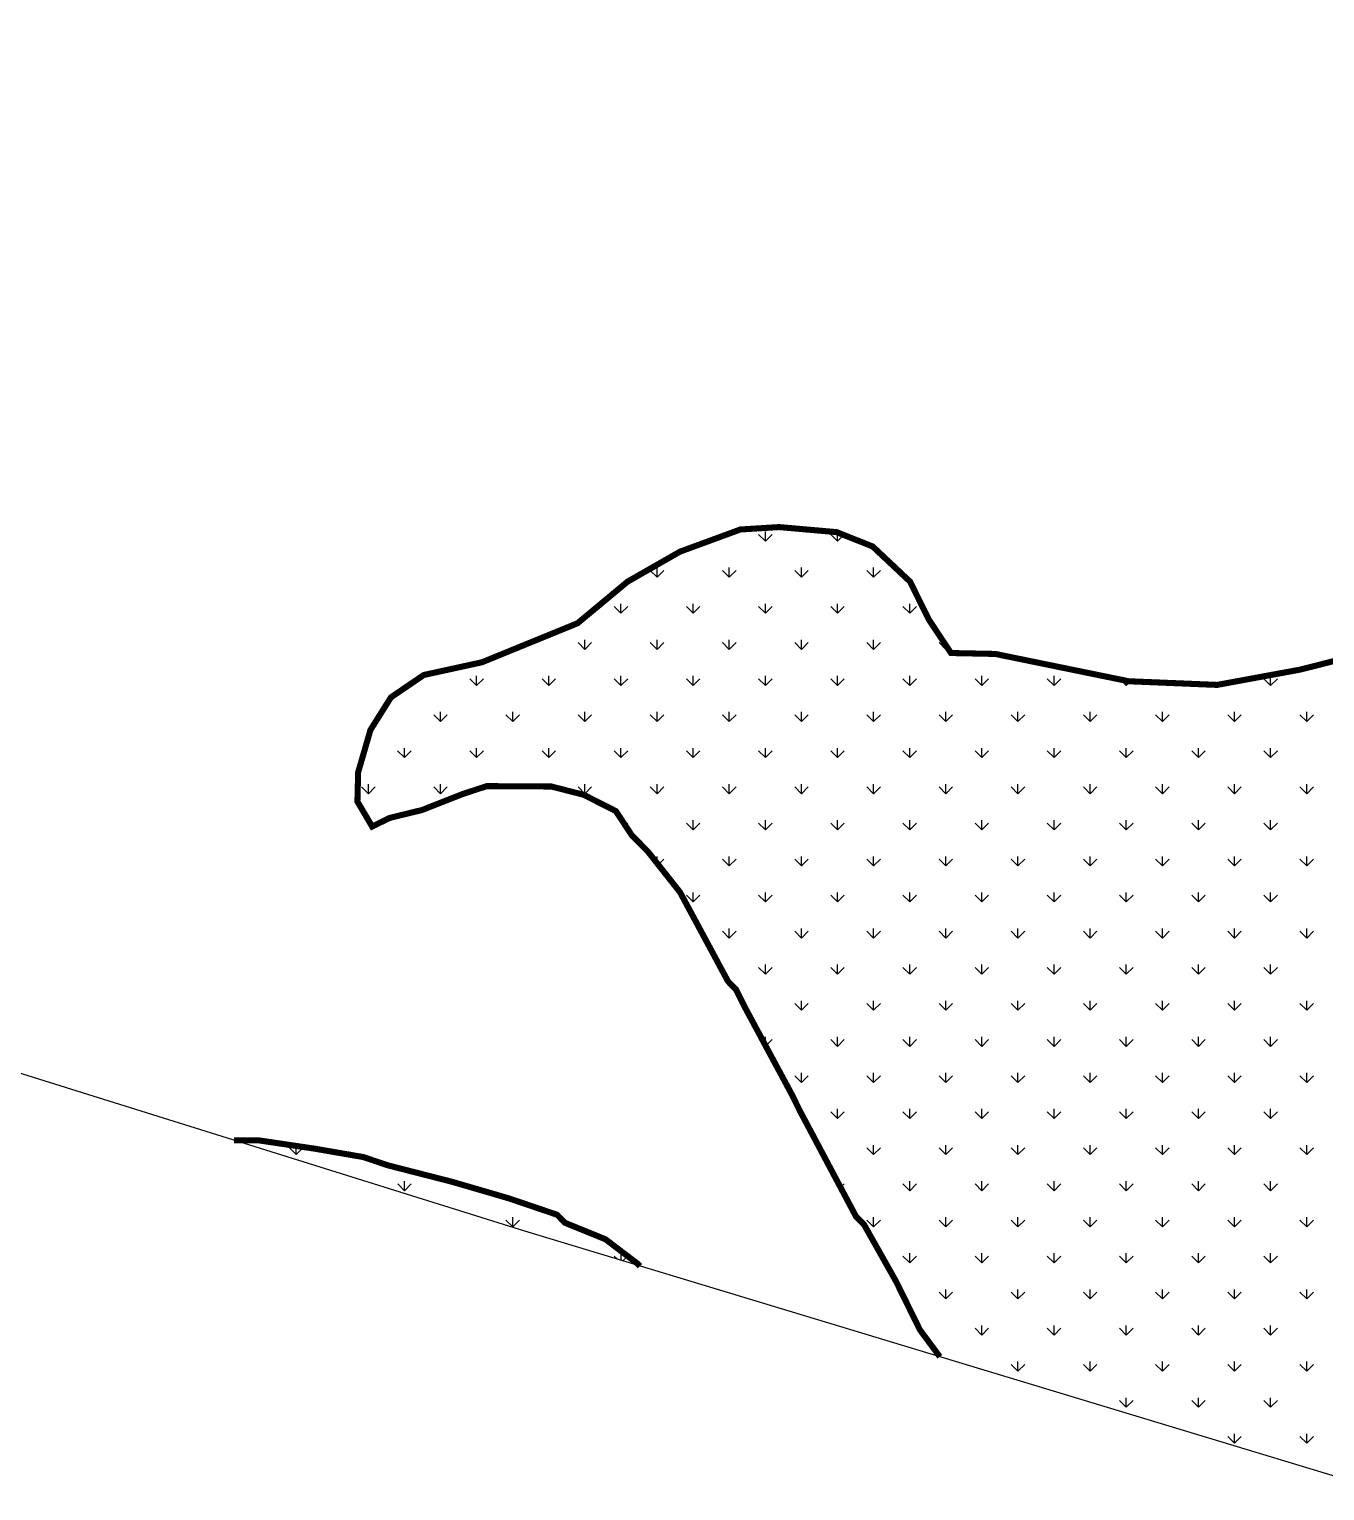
# Model space of a CAD drawing. Header units: metres. Extents: x 323313 to 326052, y 1818262 to 1821175.
# Drawn here: x 324773 to 325418, y 1818263 to 1818990 of the extents above; entities that cross this region are included whole.
import ezdxf

# ---------------------------------------------------------------- set-up
doc = ezdxf.new("R2010")
doc.units = ezdxf.units.M
doc.layers.add('MANGROOVES', color=112, linetype='Continuous')

msp = doc.modelspace()

# ---------------------------------------------------------------- hatches: boundary and pattern name
at = {"layer": 'MANGROOVES'}
h = msp.add_hatch(dxfattribs=at)
h.set_pattern_fill('GRASS', color=256)
h.paths.add_polyline_path([(325011.43, 1818408.28), (324983.34, 1818416.48), (324951.22, 1818424.71), (324939.19, 1818428.79), (324915.09, 1818432.95), (324886.97, 1818437.13), (324878.93, 1818437.18), (324874.67, 1818437.2), (325019.5, 1818391.87), (325076.76, 1818374.55), (325075.57, 1818375.75), (325059.56, 1818387.91), (325039.51, 1818396.06), (325035.51, 1818400.1)])

# ---------------------------------------------------------------- linework, layer by layer
at = {"color": 3}
msp.add_lwpolyline([(325711.9, 1819732.58), (325721.2, 1819716.24), (325758.32, 1819388.37), (325729.87, 1819253.19), (325739, 1819162.18), (325771.57, 1819144.66), (325772.87, 1819020.94), (325803.66, 1818954.97), (325914.53, 1818835.83), (325959.65, 1818841.52), (325980.78, 1818817.69), (326007.03, 1818704.55), (326051.67, 1818686.05), (325855.59, 1818558.33), (325813.95, 1818452.25), (325787.53, 1818360.6), (325719.31, 1818273.67), (325538.32, 1818262.73), (325422.88, 1818269.89), (325019.5, 1818391.87), (324686.27, 1818496.17)], dxfattribs=at)
at = {"layer": 'MANGROOVES', "linetype": 'Continuous'}
for p, q in [((325139.15, 1818735.35), (325135.79, 1818738.72)), ((325139.15, 1818735.35), (325139.15, 1818740.11)), ((325139.15, 1818735.35), (325142.52, 1818738.72)), ((325175.07, 1818735.35), (325171.71, 1818738.72)), ((325175.07, 1818735.35), (325175.07, 1818739.64)), ((325175.07, 1818735.35), (325178.14, 1818738.42)), ((325085.27, 1818717.39), (325081.9, 1818720.76)), ((325085.27, 1818717.39), (325085.27, 1818722.15)), ((325085.27, 1818717.39), (325088.64, 1818720.76)), ((325121.19, 1818717.39), (325117.83, 1818720.76)), ((325121.19, 1818717.39), (325121.19, 1818722.15)), ((325121.19, 1818717.39), (325124.56, 1818720.76)), ((325157.11, 1818717.39), (325153.75, 1818720.76)), ((325157.11, 1818717.39), (325157.11, 1818722.15)), ((325157.11, 1818717.39), (325160.48, 1818720.76)), ((325193.03, 1818717.39), (325189.67, 1818720.76)), ((325193.03, 1818717.39), (325193.03, 1818722.15)), ((325193.03, 1818717.39), (325196.4, 1818720.76)), ((325067.31, 1818699.43), (325063.94, 1818702.8)), ((325067.31, 1818699.43), (325067.31, 1818704.19)), ((325067.31, 1818699.43), (325070.68, 1818702.8)), ((325103.23, 1818699.43), (325099.86, 1818702.8)), ((325103.23, 1818699.43), (325103.23, 1818704.19)), ((325103.23, 1818699.43), (325106.6, 1818702.8)), ((325139.15, 1818699.43), (325135.79, 1818702.8)), ((325139.15, 1818699.43), (325139.15, 1818704.19)), ((325139.15, 1818699.43), (325142.52, 1818702.8)), ((325175.07, 1818699.43), (325171.71, 1818702.8)), ((325175.07, 1818699.43), (325175.07, 1818704.19)), ((325175.07, 1818699.43), (325178.44, 1818702.8)), ((325211, 1818699.43), (325207.63, 1818702.8)), ((325211, 1818699.43), (325211, 1818704.19)), ((325211, 1818699.43), (325214.36, 1818702.8)), ((325049.35, 1818681.47), (325045.98, 1818684.84)), ((325049.35, 1818681.47), (325049.35, 1818686.23)), ((325049.35, 1818681.47), (325052.72, 1818684.84)), ((325085.27, 1818681.47), (325081.9, 1818684.84)), ((325085.27, 1818681.47), (325085.27, 1818686.23)), ((325085.27, 1818681.47), (325088.64, 1818684.84)), ((325121.19, 1818681.47), (325117.83, 1818684.84)), ((325121.19, 1818681.47), (325121.19, 1818686.23)), ((325121.19, 1818681.47), (325124.56, 1818684.84)), ((325157.11, 1818681.47), (325153.75, 1818684.84)), ((325157.11, 1818681.47), (325157.11, 1818686.23)), ((325157.11, 1818681.47), (325160.48, 1818684.84)), ((325193.03, 1818681.47), (325189.67, 1818684.84)), ((325193.03, 1818681.47), (325193.03, 1818686.23)), ((325193.03, 1818681.47), (325196.4, 1818684.84)), ((325228.96, 1818681.47), (325225.59, 1818684.84)), ((325228.96, 1818681.47), (325228.96, 1818683.57)), ((325228.96, 1818681.47), (325229.79, 1818682.31)), ((324995.47, 1818663.51), (324992.1, 1818666.88)), ((324995.47, 1818663.51), (324995.47, 1818668.27)), ((324995.47, 1818663.51), (324998.84, 1818666.88)), ((325031.39, 1818663.51), (325028.02, 1818666.88)), ((325031.39, 1818663.51), (325031.39, 1818668.27)), ((325031.39, 1818663.51), (325034.76, 1818666.88)), ((325067.31, 1818663.51), (325063.94, 1818666.88)), ((325067.31, 1818663.51), (325067.31, 1818668.27)), ((325067.31, 1818663.51), (325070.68, 1818666.88)), ((325103.23, 1818663.51), (325099.86, 1818666.88)), ((325103.23, 1818663.51), (325103.23, 1818668.27)), ((325103.23, 1818663.51), (325106.6, 1818666.88)), ((325139.15, 1818663.51), (325135.79, 1818666.88)), ((325139.15, 1818663.51), (325139.15, 1818668.27)), ((325139.15, 1818663.51), (325142.52, 1818666.88)), ((325175.07, 1818663.51), (325171.71, 1818666.88)), ((325175.07, 1818663.51), (325175.07, 1818668.27)), ((325175.07, 1818663.51), (325178.44, 1818666.88)), ((325211, 1818663.51), (325207.63, 1818666.88)), ((325211, 1818663.51), (325211, 1818668.27)), ((325211, 1818663.51), (325214.36, 1818666.88)), ((325246.92, 1818663.51), (325243.55, 1818666.88)), ((325246.92, 1818663.51), (325246.92, 1818668.27)), ((325246.92, 1818663.51), (325250.28, 1818666.88)), ((325282.84, 1818663.51), (325279.47, 1818666.88)), ((325282.84, 1818663.51), (325282.84, 1818668.27)), ((325282.84, 1818663.51), (325286.2, 1818666.88)), ((325318.76, 1818663.51), (325315.81, 1818666.46)), ((325318.76, 1818663.51), (325318.76, 1818665.85)), ((325318.76, 1818663.51), (325320.82, 1818665.57)), ((325354.68, 1818663.51), (325353.98, 1818664.2)), ((325354.68, 1818663.51), (325354.68, 1818664.18)), ((325354.68, 1818663.51), (325355.32, 1818664.15)), ((325390.6, 1818663.51), (325387.23, 1818666.88)), ((325390.6, 1818663.51), (325390.6, 1818668.27)), ((325390.6, 1818663.51), (325393.97, 1818666.88)), ((324977.51, 1818645.55), (324974.14, 1818648.92)), ((324977.51, 1818645.55), (324977.51, 1818650.31)), ((324977.51, 1818645.55), (324980.88, 1818648.92)), ((325013.43, 1818645.55), (325010.06, 1818648.92)), ((325013.43, 1818645.55), (325013.43, 1818650.31)), ((325013.43, 1818645.55), (325016.8, 1818648.92)), ((325049.35, 1818645.55), (325045.98, 1818648.92)), ((325049.35, 1818645.55), (325049.35, 1818650.31)), ((325049.35, 1818645.55), (325052.72, 1818648.92)), ((325085.27, 1818645.55), (325081.9, 1818648.92)), ((325085.27, 1818645.55), (325085.27, 1818650.31)), ((325085.27, 1818645.55), (325088.64, 1818648.92)), ((325121.19, 1818645.55), (325117.83, 1818648.92)), ((325121.19, 1818645.55), (325121.19, 1818650.31)), ((325121.19, 1818645.55), (325124.56, 1818648.92)), ((325157.11, 1818645.55), (325153.75, 1818648.92)), ((325157.11, 1818645.55), (325157.11, 1818650.31)), ((325157.11, 1818645.55), (325160.48, 1818648.92)), ((325193.03, 1818645.55), (325189.67, 1818648.92)), ((325193.03, 1818645.55), (325193.03, 1818650.31)), ((325193.03, 1818645.55), (325196.4, 1818648.92)), ((325228.96, 1818645.55), (325225.59, 1818648.92)), ((325228.96, 1818645.55), (325228.96, 1818650.31)), ((325228.96, 1818645.55), (325232.32, 1818648.92)), ((325264.88, 1818645.55), (325261.51, 1818648.92)), ((325264.88, 1818645.55), (325264.88, 1818650.31)), ((325264.88, 1818645.55), (325268.24, 1818648.92)), ((325300.8, 1818645.55), (325297.43, 1818648.92)), ((325300.8, 1818645.55), (325300.8, 1818650.31)), ((325300.8, 1818645.55), (325304.17, 1818648.92)), ((325336.72, 1818645.55), (325333.35, 1818648.92)), ((325336.72, 1818645.55), (325336.72, 1818650.31)), ((325336.72, 1818645.55), (325340.09, 1818648.92)), ((325372.64, 1818645.55), (325369.27, 1818648.92)), ((325372.64, 1818645.55), (325372.64, 1818650.31)), ((325372.64, 1818645.55), (325376.01, 1818648.92)), ((325408.56, 1818645.55), (325405.19, 1818648.92)), ((325408.56, 1818645.55), (325408.56, 1818650.31)), ((325408.56, 1818645.55), (325411.93, 1818648.92)), ((324959.55, 1818627.59), (324956.18, 1818630.96)), ((324959.55, 1818627.59), (324959.55, 1818632.35)), ((324959.55, 1818627.59), (324962.92, 1818630.96)), ((324995.47, 1818627.59), (324992.1, 1818630.96)), ((324995.47, 1818627.59), (324995.47, 1818632.35)), ((324995.47, 1818627.59), (324998.84, 1818630.96)), ((325031.39, 1818627.59), (325028.02, 1818630.96)), ((325031.39, 1818627.59), (325031.39, 1818632.35)), ((325031.39, 1818627.59), (325034.76, 1818630.96)), ((325067.31, 1818627.59), (325063.94, 1818630.96)), ((325067.31, 1818627.59), (325067.31, 1818632.35)), ((325067.31, 1818627.59), (325070.68, 1818630.96)), ((325103.23, 1818627.59), (325099.86, 1818630.96)), ((325103.23, 1818627.59), (325103.23, 1818632.35)), ((325103.23, 1818627.59), (325106.6, 1818630.96)), ((325139.15, 1818627.59), (325135.79, 1818630.96)), ((325139.15, 1818627.59), (325139.15, 1818632.35)), ((325139.15, 1818627.59), (325142.52, 1818630.96)), ((325175.07, 1818627.59), (325171.71, 1818630.96)), ((325175.07, 1818627.59), (325175.07, 1818632.35)), ((325175.07, 1818627.59), (325178.44, 1818630.96)), ((325211, 1818627.59), (325207.63, 1818630.96)), ((325211, 1818627.59), (325211, 1818632.35)), ((325211, 1818627.59), (325214.36, 1818630.96)), ((325246.92, 1818627.59), (325243.55, 1818630.96)), ((325246.92, 1818627.59), (325246.92, 1818632.35)), ((325246.92, 1818627.59), (325250.28, 1818630.96)), ((325282.84, 1818627.59), (325279.47, 1818630.96)), ((325282.84, 1818627.59), (325282.84, 1818632.35)), ((325282.84, 1818627.59), (325286.2, 1818630.96)), ((325318.76, 1818627.59), (325315.39, 1818630.96)), ((325318.76, 1818627.59), (325318.76, 1818632.35)), ((325318.76, 1818627.59), (325322.13, 1818630.96)), ((325354.68, 1818627.59), (325351.31, 1818630.96)), ((325354.68, 1818627.59), (325354.68, 1818632.35)), ((325354.68, 1818627.59), (325358.05, 1818630.96)), ((325390.6, 1818627.59), (325387.23, 1818630.96)), ((325390.6, 1818627.59), (325390.6, 1818632.35)), ((325390.6, 1818627.59), (325393.97, 1818630.96)), ((324941.59, 1818609.63), (324938.22, 1818613)), ((324941.59, 1818609.63), (324941.59, 1818614.39)), ((324941.59, 1818609.63), (324944.96, 1818613)), ((324977.51, 1818609.63), (324974.14, 1818613)), ((324977.51, 1818609.63), (324977.51, 1818614.39)), ((324977.51, 1818609.63), (324980.88, 1818613)), ((325013.43, 1818613.33), (325013.43, 1818614.39)), ((325049.35, 1818609.63), (325045.98, 1818613)), ((325049.35, 1818609.63), (325049.35, 1818614.39)), ((325049.35, 1818609.63), (325052.72, 1818613)), ((325085.27, 1818609.63), (325081.9, 1818613)), ((325085.27, 1818609.63), (325085.27, 1818614.39)), ((325085.27, 1818609.63), (325088.64, 1818613)), ((325121.19, 1818609.63), (325117.83, 1818613)), ((325121.19, 1818609.63), (325121.19, 1818614.39)), ((325121.19, 1818609.63), (325124.56, 1818613)), ((325157.11, 1818609.63), (325153.75, 1818613)), ((325157.11, 1818609.63), (325157.11, 1818614.39)), ((325157.11, 1818609.63), (325160.48, 1818613)), ((325193.03, 1818609.63), (325189.67, 1818613)), ((325193.03, 1818609.63), (325193.03, 1818614.39)), ((325193.03, 1818609.63), (325196.4, 1818613)), ((325228.96, 1818609.63), (325225.59, 1818613)), ((325228.96, 1818609.63), (325228.96, 1818614.39)), ((325228.96, 1818609.63), (325232.32, 1818613)), ((325264.88, 1818609.63), (325261.51, 1818613)), ((325264.88, 1818609.63), (325264.88, 1818614.39)), ((325264.88, 1818609.63), (325268.24, 1818613)), ((325300.8, 1818609.63), (325297.43, 1818613)), ((325300.8, 1818609.63), (325300.8, 1818614.39)), ((325300.8, 1818609.63), (325304.17, 1818613)), ((325336.72, 1818609.63), (325333.35, 1818613)), ((325336.72, 1818609.63), (325336.72, 1818614.39)), ((325336.72, 1818609.63), (325340.09, 1818613)), ((325372.64, 1818609.63), (325369.27, 1818613)), ((325372.64, 1818609.63), (325372.64, 1818614.39)), ((325372.64, 1818609.63), (325376.01, 1818613)), ((325408.56, 1818609.63), (325405.19, 1818613)), ((325408.56, 1818609.63), (325408.56, 1818614.39)), ((325408.56, 1818609.63), (325411.93, 1818613)), ((325103.23, 1818591.67), (325103.23, 1818596.43)), ((325139.15, 1818591.67), (325139.15, 1818596.43)), ((325175.07, 1818591.67), (325175.07, 1818596.43)), ((325211, 1818591.67), (325211, 1818596.43)), ((325246.92, 1818591.67), (325246.92, 1818596.43)), ((325282.84, 1818591.67), (325282.84, 1818596.43)), ((325318.76, 1818591.67), (325318.76, 1818596.43)), ((325354.68, 1818591.67), (325354.68, 1818596.43)), ((325390.6, 1818591.67), (325390.6, 1818596.43)), ((325069.48, 1818593.84), (325070.68, 1818595.03)), ((325103.23, 1818591.67), (325099.86, 1818595.03)), ((325103.23, 1818591.67), (325106.6, 1818595.03)), ((325139.15, 1818591.67), (325135.79, 1818595.03)), ((325139.15, 1818591.67), (325142.52, 1818595.03)), ((325175.07, 1818591.67), (325171.71, 1818595.03)), ((325175.07, 1818591.67), (325178.44, 1818595.03)), ((325211, 1818591.67), (325207.63, 1818595.03)), ((325211, 1818591.67), (325214.36, 1818595.03)), ((325246.92, 1818591.67), (325243.55, 1818595.03)), ((325246.92, 1818591.67), (325250.28, 1818595.03)), ((325282.84, 1818591.67), (325279.47, 1818595.03)), ((325282.84, 1818591.67), (325286.2, 1818595.03)), ((325318.76, 1818591.67), (325315.39, 1818595.03)), ((325318.76, 1818591.67), (325322.13, 1818595.03)), ((325354.68, 1818591.67), (325351.31, 1818595.03)), ((325354.68, 1818591.67), (325358.05, 1818595.03)), ((325390.6, 1818591.67), (325387.23, 1818595.03)), ((325390.6, 1818591.67), (325393.97, 1818595.03)), ((325085.27, 1818575.07), (325085.27, 1818578.47)), ((325085.87, 1818574.31), (325088.64, 1818577.07)), ((325121.19, 1818573.71), (325117.83, 1818577.07)), ((325121.19, 1818573.71), (325121.19, 1818578.47)), ((325121.19, 1818573.71), (325124.56, 1818577.07)), ((325157.11, 1818573.71), (325153.75, 1818577.07)), ((325157.11, 1818573.71), (325157.11, 1818578.47)), ((325157.11, 1818573.71), (325160.48, 1818577.07)), ((325193.03, 1818573.71), (325189.67, 1818577.07)), ((325193.03, 1818573.71), (325193.03, 1818578.47)), ((325193.03, 1818573.71), (325196.4, 1818577.07)), ((325228.96, 1818573.71), (325225.59, 1818577.07)), ((325228.96, 1818573.71), (325228.96, 1818578.47)), ((325228.96, 1818573.71), (325232.32, 1818577.07)), ((325264.88, 1818573.71), (325261.51, 1818577.07)), ((325264.88, 1818573.71), (325264.88, 1818578.47)), ((325264.88, 1818573.71), (325268.24, 1818577.07)), ((325300.8, 1818573.71), (325297.43, 1818577.07)), ((325300.8, 1818573.71), (325300.8, 1818578.47)), ((325300.8, 1818573.71), (325304.17, 1818577.07)), ((325336.72, 1818573.71), (325333.35, 1818577.07)), ((325336.72, 1818573.71), (325336.72, 1818578.47)), ((325336.72, 1818573.71), (325340.09, 1818577.07)), ((325372.64, 1818573.71), (325369.27, 1818577.07)), ((325372.64, 1818573.71), (325372.64, 1818578.47)), ((325372.64, 1818573.71), (325376.01, 1818577.07)), ((325408.56, 1818573.71), (325405.19, 1818577.07)), ((325408.56, 1818573.71), (325408.56, 1818578.47)), ((325408.56, 1818573.71), (325411.93, 1818577.07)), ((325103.23, 1818555.75), (325103.23, 1818560.51)), ((325139.15, 1818555.75), (325139.15, 1818560.51)), ((325175.07, 1818555.75), (325175.07, 1818560.51)), ((325211, 1818555.75), (325211, 1818560.51)), ((325246.92, 1818555.75), (325246.92, 1818560.51)), ((325282.84, 1818555.75), (325282.84, 1818560.51)), ((325318.76, 1818555.75), (325318.76, 1818560.51)), ((325354.68, 1818555.75), (325354.68, 1818560.51)), ((325390.6, 1818555.75), (325390.6, 1818560.51)), ((325103.23, 1818555.75), (325099.86, 1818559.11)), ((325103.23, 1818555.75), (325106.6, 1818559.11)), ((325139.15, 1818555.75), (325135.79, 1818559.11)), ((325139.15, 1818555.75), (325142.52, 1818559.11)), ((325175.07, 1818555.75), (325171.71, 1818559.11)), ((325175.07, 1818555.75), (325178.44, 1818559.11)), ((325211, 1818555.75), (325207.63, 1818559.11)), ((325211, 1818555.75), (325214.36, 1818559.11)), ((325246.92, 1818555.75), (325243.55, 1818559.11)), ((325246.92, 1818555.75), (325250.28, 1818559.11)), ((325282.84, 1818555.75), (325279.47, 1818559.11)), ((325282.84, 1818555.75), (325286.2, 1818559.11)), ((325318.76, 1818555.75), (325315.39, 1818559.11)), ((325318.76, 1818555.75), (325322.13, 1818559.11)), ((325354.68, 1818555.75), (325351.31, 1818559.11)), ((325354.68, 1818555.75), (325358.05, 1818559.11)), ((325390.6, 1818555.75), (325387.23, 1818559.11)), ((325390.6, 1818555.75), (325393.97, 1818559.11)), ((325121.19, 1818537.79), (325117.83, 1818541.15)), ((325121.19, 1818537.79), (325121.19, 1818542.55)), ((325121.19, 1818537.79), (325124.56, 1818541.15)), ((325157.11, 1818537.79), (325153.75, 1818541.15)), ((325157.11, 1818537.79), (325157.11, 1818542.55)), ((325157.11, 1818537.79), (325160.48, 1818541.15)), ((325193.03, 1818537.79), (325189.67, 1818541.15)), ((325193.03, 1818537.79), (325193.03, 1818542.55)), ((325193.03, 1818537.79), (325196.4, 1818541.15)), ((325228.96, 1818537.79), (325225.59, 1818541.15)), ((325228.96, 1818537.79), (325228.96, 1818542.55)), ((325228.96, 1818537.79), (325232.32, 1818541.15)), ((325264.88, 1818537.79), (325261.51, 1818541.15)), ((325264.88, 1818537.79), (325264.88, 1818542.55)), ((325264.88, 1818537.79), (325268.24, 1818541.15)), ((325300.8, 1818537.79), (325297.43, 1818541.15)), ((325300.8, 1818537.79), (325300.8, 1818542.55)), ((325300.8, 1818537.79), (325304.17, 1818541.15)), ((325336.72, 1818537.79), (325333.35, 1818541.15)), ((325336.72, 1818537.79), (325336.72, 1818542.55)), ((325336.72, 1818537.79), (325340.09, 1818541.15)), ((325372.64, 1818537.79), (325369.27, 1818541.15)), ((325372.64, 1818537.79), (325372.64, 1818542.55)), ((325372.64, 1818537.79), (325376.01, 1818541.15)), ((325408.56, 1818537.79), (325405.19, 1818541.15)), ((325408.56, 1818537.79), (325408.56, 1818542.55)), ((325408.56, 1818537.79), (325411.93, 1818541.15)), ((325139.15, 1818519.82), (325139.15, 1818524.59)), ((325175.07, 1818519.82), (325175.07, 1818524.59)), ((325211, 1818519.82), (325211, 1818524.59)), ((325246.92, 1818519.82), (325246.92, 1818524.59)), ((325282.84, 1818519.82), (325282.84, 1818524.59)), ((325318.76, 1818519.82), (325318.76, 1818524.59)), ((325354.68, 1818519.82), (325354.68, 1818524.59)), ((325390.6, 1818519.82), (325390.6, 1818524.59)), ((325139.15, 1818519.83), (325135.79, 1818523.19)), ((325139.15, 1818519.83), (325142.52, 1818523.19)), ((325175.07, 1818519.83), (325171.71, 1818523.19)), ((325175.07, 1818519.83), (325178.44, 1818523.19)), ((325211, 1818519.83), (325207.63, 1818523.19)), ((325211, 1818519.83), (325214.36, 1818523.19)), ((325246.92, 1818519.83), (325243.55, 1818523.19)), ((325246.92, 1818519.83), (325250.28, 1818523.19)), ((325282.84, 1818519.83), (325279.47, 1818523.19)), ((325282.84, 1818519.83), (325286.2, 1818523.19)), ((325318.76, 1818519.83), (325315.39, 1818523.19)), ((325318.76, 1818519.83), (325322.13, 1818523.19)), ((325354.68, 1818519.83), (325351.31, 1818523.19)), ((325354.68, 1818519.83), (325358.05, 1818523.19)), ((325390.6, 1818519.83), (325387.23, 1818523.19)), ((325390.6, 1818519.83), (325393.97, 1818523.19)), ((325157.11, 1818501.86), (325153.75, 1818505.23)), ((325157.11, 1818501.86), (325157.11, 1818506.63)), ((325157.11, 1818501.86), (325160.48, 1818505.23)), ((325193.03, 1818501.86), (325189.67, 1818505.23)), ((325193.03, 1818501.86), (325193.03, 1818506.63)), ((325193.03, 1818501.86), (325196.4, 1818505.23)), ((325228.96, 1818501.86), (325225.59, 1818505.23)), ((325228.96, 1818501.86), (325228.96, 1818506.63)), ((325228.96, 1818501.86), (325232.32, 1818505.23)), ((325264.88, 1818501.86), (325261.51, 1818505.23)), ((325264.88, 1818501.86), (325264.88, 1818506.63)), ((325264.88, 1818501.86), (325268.24, 1818505.23)), ((325300.8, 1818501.86), (325297.43, 1818505.23)), ((325300.8, 1818501.86), (325300.8, 1818506.63)), ((325300.8, 1818501.86), (325304.17, 1818505.23)), ((325336.72, 1818501.86), (325333.35, 1818505.23)), ((325336.72, 1818501.86), (325336.72, 1818506.63)), ((325336.72, 1818501.86), (325340.09, 1818505.23)), ((325372.64, 1818501.86), (325369.27, 1818505.23)), ((325372.64, 1818501.86), (325372.64, 1818506.63)), ((325372.64, 1818501.86), (325376.01, 1818505.23)), ((325408.56, 1818501.86), (325405.19, 1818505.23)), ((325408.56, 1818501.86), (325408.56, 1818506.63)), ((325408.56, 1818501.86), (325411.93, 1818505.23)), ((325139.15, 1818484.43), (325139.15, 1818488.67)), ((325139.34, 1818484.09), (325142.52, 1818487.27)), ((325175.07, 1818483.9), (325171.71, 1818487.27)), ((325175.07, 1818483.9), (325175.07, 1818488.67)), ((325175.07, 1818483.9), (325178.44, 1818487.27)), ((325211, 1818483.9), (325207.63, 1818487.27)), ((325211, 1818483.9), (325211, 1818488.67)), ((325211, 1818483.9), (325214.36, 1818487.27)), ((325246.92, 1818483.9), (325243.55, 1818487.27)), ((325246.92, 1818483.9), (325246.92, 1818488.67)), ((325246.92, 1818483.9), (325250.28, 1818487.27)), ((325282.84, 1818483.9), (325279.47, 1818487.27)), ((325282.84, 1818483.9), (325282.84, 1818488.67)), ((325282.84, 1818483.9), (325286.2, 1818487.27)), ((325318.76, 1818483.9), (325315.39, 1818487.27)), ((325318.76, 1818483.9), (325318.76, 1818488.67)), ((325318.76, 1818483.9), (325322.13, 1818487.27)), ((325354.68, 1818483.9), (325351.31, 1818487.27)), ((325354.68, 1818483.9), (325354.68, 1818488.67)), ((325354.68, 1818483.9), (325358.05, 1818487.27)), ((325390.6, 1818483.9), (325387.23, 1818487.27)), ((325390.6, 1818483.9), (325390.6, 1818488.67)), ((325390.6, 1818483.9), (325393.97, 1818487.27)), ((325157.11, 1818465.94), (325153.75, 1818469.31)), ((325157.11, 1818465.94), (325157.11, 1818470.71)), ((325157.11, 1818465.94), (325160.48, 1818469.31)), ((325193.03, 1818465.94), (325189.67, 1818469.31)), ((325193.03, 1818465.94), (325193.03, 1818470.71)), ((325193.03, 1818465.94), (325196.4, 1818469.31)), ((325228.96, 1818465.94), (325225.59, 1818469.31)), ((325228.96, 1818465.94), (325228.96, 1818470.71)), ((325228.96, 1818465.94), (325232.32, 1818469.31)), ((325264.88, 1818465.94), (325261.51, 1818469.31)), ((325264.88, 1818465.94), (325264.88, 1818470.71)), ((325264.88, 1818465.94), (325268.24, 1818469.31)), ((325300.8, 1818465.94), (325297.43, 1818469.31)), ((325300.8, 1818465.94), (325300.8, 1818470.71)), ((325300.8, 1818465.94), (325304.17, 1818469.31)), ((325336.72, 1818465.94), (325333.35, 1818469.31)), ((325336.72, 1818465.94), (325336.72, 1818470.71)), ((325336.72, 1818465.94), (325340.09, 1818469.31)), ((325372.64, 1818465.94), (325369.27, 1818469.31)), ((325372.64, 1818465.94), (325372.64, 1818470.71)), ((325372.64, 1818465.94), (325376.01, 1818469.31)), ((325408.56, 1818465.94), (325405.19, 1818469.31)), ((325408.56, 1818465.94), (325408.56, 1818470.71)), ((325408.56, 1818465.94), (325411.93, 1818469.31)), ((325175.07, 1818447.98), (325171.71, 1818451.35)), ((325175.07, 1818447.98), (325175.07, 1818452.75)), ((325175.07, 1818447.98), (325178.44, 1818451.35)), ((325211, 1818447.98), (325207.63, 1818451.35)), ((325211, 1818447.98), (325211, 1818452.75)), ((325211, 1818447.98), (325214.36, 1818451.35)), ((325246.92, 1818447.98), (325243.55, 1818451.35)), ((325246.92, 1818447.98), (325246.92, 1818452.75)), ((325246.92, 1818447.98), (325250.28, 1818451.35)), ((325282.84, 1818447.98), (325279.47, 1818451.35)), ((325282.84, 1818447.98), (325282.84, 1818452.75)), ((325282.84, 1818447.98), (325286.2, 1818451.35)), ((325318.76, 1818447.98), (325315.39, 1818451.35)), ((325318.76, 1818447.98), (325318.76, 1818452.75)), ((325318.76, 1818447.98), (325322.13, 1818451.35)), ((325354.68, 1818447.98), (325351.31, 1818451.35)), ((325354.68, 1818447.98), (325354.68, 1818452.75)), ((325354.68, 1818447.98), (325358.05, 1818451.35)), ((325390.6, 1818447.98), (325387.23, 1818451.35)), ((325390.6, 1818447.98), (325390.6, 1818452.75)), ((325390.6, 1818447.98), (325393.97, 1818451.35)), ((325193.03, 1818430.02), (325189.67, 1818433.39)), ((325193.03, 1818430.02), (325193.03, 1818434.78)), ((325193.03, 1818430.02), (325196.4, 1818433.39)), ((325228.96, 1818430.02), (325225.59, 1818433.39)), ((325228.96, 1818430.02), (325228.96, 1818434.78)), ((325228.96, 1818430.02), (325232.32, 1818433.39)), ((325264.88, 1818430.02), (325261.51, 1818433.39)), ((325264.88, 1818430.02), (325264.88, 1818434.78)), ((325264.88, 1818430.02), (325268.24, 1818433.39)), ((325300.8, 1818430.02), (325297.43, 1818433.39)), ((325300.8, 1818430.02), (325300.8, 1818434.78)), ((325300.8, 1818430.02), (325304.17, 1818433.39)), ((325336.72, 1818430.02), (325333.35, 1818433.39)), ((325336.72, 1818430.02), (325336.72, 1818434.78)), ((325336.72, 1818430.02), (325340.09, 1818433.39)), ((325372.64, 1818430.02), (325369.27, 1818433.39)), ((325372.64, 1818430.02), (325372.64, 1818434.78)), ((325372.64, 1818430.02), (325376.01, 1818433.39)), ((325408.56, 1818430.02), (325405.19, 1818433.39)), ((325408.56, 1818430.02), (325408.56, 1818434.78)), ((325408.56, 1818430.02), (325411.93, 1818433.39)), ((325175.07, 1818416.54), (325175.07, 1818416.82)), ((325176.63, 1818413.62), (325178.44, 1818415.43)), ((325211, 1818412.06), (325207.63, 1818415.43)), ((325211, 1818412.06), (325211, 1818416.82)), ((325211, 1818412.06), (325214.36, 1818415.43)), ((325246.92, 1818412.06), (325243.55, 1818415.43)), ((325246.92, 1818412.06), (325246.92, 1818416.82)), ((325246.92, 1818412.06), (325250.28, 1818415.43)), ((325282.84, 1818412.06), (325279.47, 1818415.43)), ((325282.84, 1818412.06), (325282.84, 1818416.82)), ((325282.84, 1818412.06), (325286.2, 1818415.43)), ((325318.76, 1818412.06), (325315.39, 1818415.43)), ((325318.76, 1818412.06), (325318.76, 1818416.82)), ((325318.76, 1818412.06), (325322.13, 1818415.43)), ((325354.68, 1818412.06), (325351.31, 1818415.43)), ((325354.68, 1818412.06), (325354.68, 1818416.82)), ((325354.68, 1818412.06), (325358.05, 1818415.43)), ((325390.6, 1818412.06), (325387.23, 1818415.43)), ((325390.6, 1818412.06), (325390.6, 1818416.82)), ((325390.6, 1818412.06), (325393.97, 1818415.43)), ((325193.03, 1818394.1), (325189.67, 1818397.47)), ((325193.03, 1818394.1), (325193.03, 1818398.86)), ((325193.03, 1818394.1), (325196.4, 1818397.47)), ((325228.96, 1818394.1), (325225.59, 1818397.47)), ((325228.96, 1818394.1), (325228.96, 1818398.86)), ((325228.96, 1818394.1), (325232.32, 1818397.47)), ((325264.88, 1818394.1), (325261.51, 1818397.47)), ((325264.88, 1818394.1), (325264.88, 1818398.86)), ((325264.88, 1818394.1), (325268.24, 1818397.47)), ((325300.8, 1818394.1), (325297.43, 1818397.47)), ((325300.8, 1818394.1), (325300.8, 1818398.86)), ((325300.8, 1818394.1), (325304.17, 1818397.47)), ((325336.72, 1818394.1), (325333.35, 1818397.47)), ((325336.72, 1818394.1), (325336.72, 1818398.86)), ((325336.72, 1818394.1), (325340.09, 1818397.47)), ((325372.64, 1818394.1), (325369.27, 1818397.47)), ((325372.64, 1818394.1), (325372.64, 1818398.86)), ((325372.64, 1818394.1), (325376.01, 1818397.47)), ((325408.56, 1818394.1), (325405.19, 1818397.47)), ((325408.56, 1818394.1), (325408.56, 1818398.86)), ((325408.56, 1818394.1), (325411.93, 1818397.47)), ((325211, 1818376.14), (325207.63, 1818379.51)), ((325211, 1818376.14), (325211, 1818380.9)), ((325211, 1818376.14), (325214.36, 1818379.51)), ((325246.92, 1818376.14), (325243.55, 1818379.51)), ((325246.92, 1818376.14), (325246.92, 1818380.9)), ((325246.92, 1818376.14), (325250.28, 1818379.51)), ((325282.84, 1818376.14), (325279.47, 1818379.51)), ((325282.84, 1818376.14), (325282.84, 1818380.9)), ((325282.84, 1818376.14), (325286.2, 1818379.51)), ((325318.76, 1818376.14), (325315.39, 1818379.51)), ((325318.76, 1818376.14), (325318.76, 1818380.9)), ((325318.76, 1818376.14), (325322.13, 1818379.51)), ((325354.68, 1818376.14), (325351.31, 1818379.51)), ((325354.68, 1818376.14), (325354.68, 1818380.9)), ((325354.68, 1818376.14), (325358.05, 1818379.51)), ((325390.6, 1818376.14), (325387.23, 1818379.51)), ((325390.6, 1818376.14), (325390.6, 1818380.9)), ((325390.6, 1818376.14), (325393.97, 1818379.51)), ((325228.96, 1818358.18), (325225.59, 1818361.55)), ((325228.96, 1818358.18), (325228.96, 1818362.94)), ((325228.96, 1818358.18), (325232.32, 1818361.55)), ((325264.88, 1818358.18), (325261.51, 1818361.55)), ((325264.88, 1818358.18), (325264.88, 1818362.94)), ((325264.88, 1818358.18), (325268.24, 1818361.55)), ((325300.8, 1818358.18), (325297.43, 1818361.55)), ((325300.8, 1818358.18), (325300.8, 1818362.94)), ((325300.8, 1818358.18), (325304.17, 1818361.55)), ((325336.72, 1818358.18), (325333.35, 1818361.55)), ((325336.72, 1818358.18), (325336.72, 1818362.94)), ((325336.72, 1818358.18), (325340.09, 1818361.55)), ((325372.64, 1818358.18), (325369.27, 1818361.55)), ((325372.64, 1818358.18), (325372.64, 1818362.94)), ((325372.64, 1818358.18), (325376.01, 1818361.55)), ((325408.56, 1818358.18), (325405.19, 1818361.55)), ((325408.56, 1818358.18), (325408.56, 1818362.94)), ((325408.56, 1818358.18), (325411.93, 1818361.55)), ((325246.92, 1818340.22), (325243.55, 1818343.59)), ((325246.92, 1818340.22), (325246.92, 1818344.98)), ((325246.92, 1818340.22), (325250.28, 1818343.59)), ((325282.84, 1818340.22), (325279.47, 1818343.59)), ((325282.84, 1818340.22), (325282.84, 1818344.98)), ((325282.84, 1818340.22), (325286.2, 1818343.59)), ((325318.76, 1818340.22), (325315.39, 1818343.59)), ((325318.76, 1818340.22), (325318.76, 1818344.98)), ((325318.76, 1818340.22), (325322.13, 1818343.59)), ((325354.68, 1818340.22), (325351.31, 1818343.59)), ((325354.68, 1818340.22), (325354.68, 1818344.98)), ((325354.68, 1818340.22), (325358.05, 1818343.59)), ((325390.6, 1818340.22), (325387.23, 1818343.59)), ((325390.6, 1818340.22), (325390.6, 1818344.98)), ((325390.6, 1818340.22), (325393.97, 1818343.59)), ((325264.88, 1818322.26), (325261.51, 1818325.63)), ((325264.88, 1818322.26), (325264.88, 1818327.02)), ((325264.88, 1818322.26), (325268.24, 1818325.63)), ((325300.8, 1818322.26), (325297.43, 1818325.63)), ((325300.8, 1818322.26), (325300.8, 1818327.02)), ((325300.8, 1818322.26), (325304.17, 1818325.63)), ((325336.72, 1818322.26), (325333.35, 1818325.63)), ((325336.72, 1818322.26), (325336.72, 1818327.02)), ((325336.72, 1818322.26), (325340.09, 1818325.63)), ((325372.64, 1818322.26), (325369.27, 1818325.63)), ((325372.64, 1818322.26), (325372.64, 1818327.02)), ((325372.64, 1818322.26), (325376.01, 1818325.63)), ((325408.56, 1818322.26), (325405.19, 1818325.63)), ((325408.56, 1818322.26), (325408.56, 1818327.02)), ((325408.56, 1818322.26), (325411.93, 1818325.63)), ((325318.76, 1818304.3), (325315.39, 1818307.67)), ((325318.76, 1818304.3), (325318.76, 1818309.06)), ((325318.76, 1818304.3), (325322.13, 1818307.67)), ((325354.68, 1818304.3), (325351.31, 1818307.67)), ((325354.68, 1818304.3), (325354.68, 1818309.06)), ((325354.68, 1818304.3), (325358.05, 1818307.67)), ((325390.6, 1818304.3), (325387.23, 1818307.67)), ((325390.6, 1818304.3), (325390.6, 1818309.06)), ((325390.6, 1818304.3), (325393.97, 1818307.67)), ((325372.64, 1818286.34), (325372.64, 1818291.1)), ((325408.56, 1818286.34), (325408.56, 1818291.1)), ((325372.64, 1818286.34), (325369.27, 1818289.71)), ((325372.64, 1818286.34), (325376.01, 1818289.71)), ((325408.56, 1818286.34), (325405.19, 1818289.71)), ((325408.56, 1818286.34), (325411.93, 1818289.71))]:
    msp.add_line(p, q, dxfattribs=at)
at = {"layer": 'MANGROOVES', "flags": 128}
msp.add_lwpolyline([(325440.37, 1818680.28, 3.02, 3.02, 0), (325405.17, 1818671.37, 3.02, 3.02, 0), (325363.98, 1818663.79, 3.02, 3.02, 0), (325319.99, 1818665.6, 3.02, 3.02, 0), (325253.58, 1818679.2, 3.02, 3.02, 0), (325231.56, 1818679.65, 3.02, 3.02, 0), (325220.46, 1818696.37, 3.02, 3.02, 0), (325211.19, 1818715.16, 3.02, 3.02, 0), (325192.54, 1818732.7, 3.02, 3.02, 0), (325174.61, 1818739.82, 3.02, 3.02, 0), (325145.99, 1818742.33, 3.02, 3.02, 0), (325126.71, 1818741.13, 3.02, 3.02, 0), (325096.7, 1818730.11, 3.02, 3.02, 0), (325070.58, 1818715.17, 3.02, 3.02, 0), (325045.73, 1818694.49, 3.02, 3.02, 0), (324998.17, 1818675.06, 3.02, 3.02, 0), (324969.17, 1818668.72, 3.02, 3.02, 0), (324952.83, 1818657.59, 3.02, 3.02, 0), (324942.65, 1818641.38, 3.02, 3.02, 0), (324936.51, 1818620.27, 3.02, 3.02, 0), (324936.16, 1818605.73, 3.02, 3.02, 0), (324943.49, 1818593.3, 3.02, 3.02, 0), (324952.2, 1818597.59, 3.02, 3.02, 0), (324968.3, 1818601.52, 3.02, 3.02, 0), (324988.45, 1818609.45, 3.02, 3.02, 0), (325000.53, 1818613.41, 3.02, 3.02, 0), (325032.69, 1818613.22, 3.02, 3.02, 0), (325048.75, 1818609.11, 3.02, 3.02, 0), (325064.78, 1818600.98, 3.02, 3.02, 0), (325072.75, 1818588.87, 3.02, 3.02, 0), (325080.75, 1818580.79, 3.02, 3.02, 0), (325096.72, 1818560.59, 3.02, 3.02, 0), (325120.59, 1818516.23, 3.02, 3.02, 0), (325124.58, 1818512.19, 3.02, 3.02, 0), (325128.56, 1818504.12, 3.02, 3.02, 0), (325152.43, 1818459.76, 3.02, 3.02, 0), (325156.4, 1818451.69, 3.02, 3.02, 0), (325184.25, 1818399.27, 3.02, 3.02, 0), (325188.25, 1818395.22, 3.02, 3.02, 0), (325204.17, 1818366.99, 3.02, 3.02, 0), (325208.14, 1818358.92, 3.02, 3.02, 0), (325216.09, 1818342.79, 3.02, 3.02, 0), (325226, 1818329.42, 3.02, 3.02, 0)], format="xyseb", dxfattribs=at)
at = {"layer": 'MANGROOVES', "const_width": 3.02, "flags": 128}
msp.add_lwpolyline([(325076.76, 1818374.55), (325075.57, 1818375.75), (325059.56, 1818387.91), (325039.51, 1818396.06), (325035.51, 1818400.1), (325011.43, 1818408.28), (324983.34, 1818416.48), (324951.22, 1818424.71), (324939.19, 1818428.79), (324915.09, 1818432.95), (324886.97, 1818437.13), (324878.93, 1818437.18), (324874.67, 1818437.2)], dxfattribs=at)
msp.add_lwpolyline([(325076.76, 1818374.55), (325075.57, 1818375.75), (325059.56, 1818387.91), (325039.51, 1818396.06), (325035.51, 1818400.1), (325011.43, 1818408.28), (324983.34, 1818416.48), (324951.22, 1818424.71), (324939.19, 1818428.79), (324915.09, 1818432.95), (324886.97, 1818437.13), (324878.93, 1818437.18), (324874.67, 1818437.2)], dxfattribs=at)

doc.saveas('drawing.dxf')
